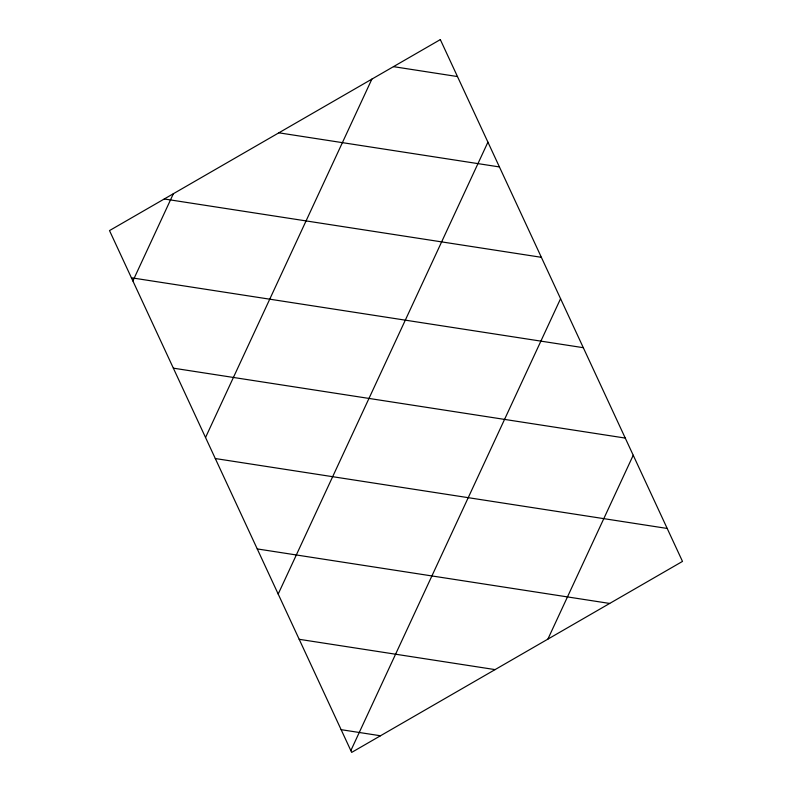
<?xml version="1.0" encoding="UTF-8"?>
<svg xmlns="http://www.w3.org/2000/svg" width="792" height="792" viewBox="0 0 792 792"><rect width="100%" height="100%" fill="white"/><g stroke="black" fill="none" stroke-linecap="round" stroke-linejoin="round"><path stroke-width="1.19" d="M132.888 280.972L173.379 193.713M205.534 437.511L371.874 79.121M278.19 594.049L487.922 142.154M350.846 750.598L560.568 298.703M547.876 639.124L633.224 455.242M393.466 66.647L457.469 76.557M278.873 132.818L499.415 166.934M164.271 198.98L541.362 257.311M131.403 277.784L583.308 347.688M173.349 368.161L625.254 438.075M215.295 458.538L667.201 528.452M257.242 548.925L609.682 603.445M299.188 639.302L495.089 669.606M341.134 729.679L380.487 735.768M440.322 39.6L109.504 230.591L351.678 752.4L682.496 561.409L440.322 39.6"/></g></svg>
